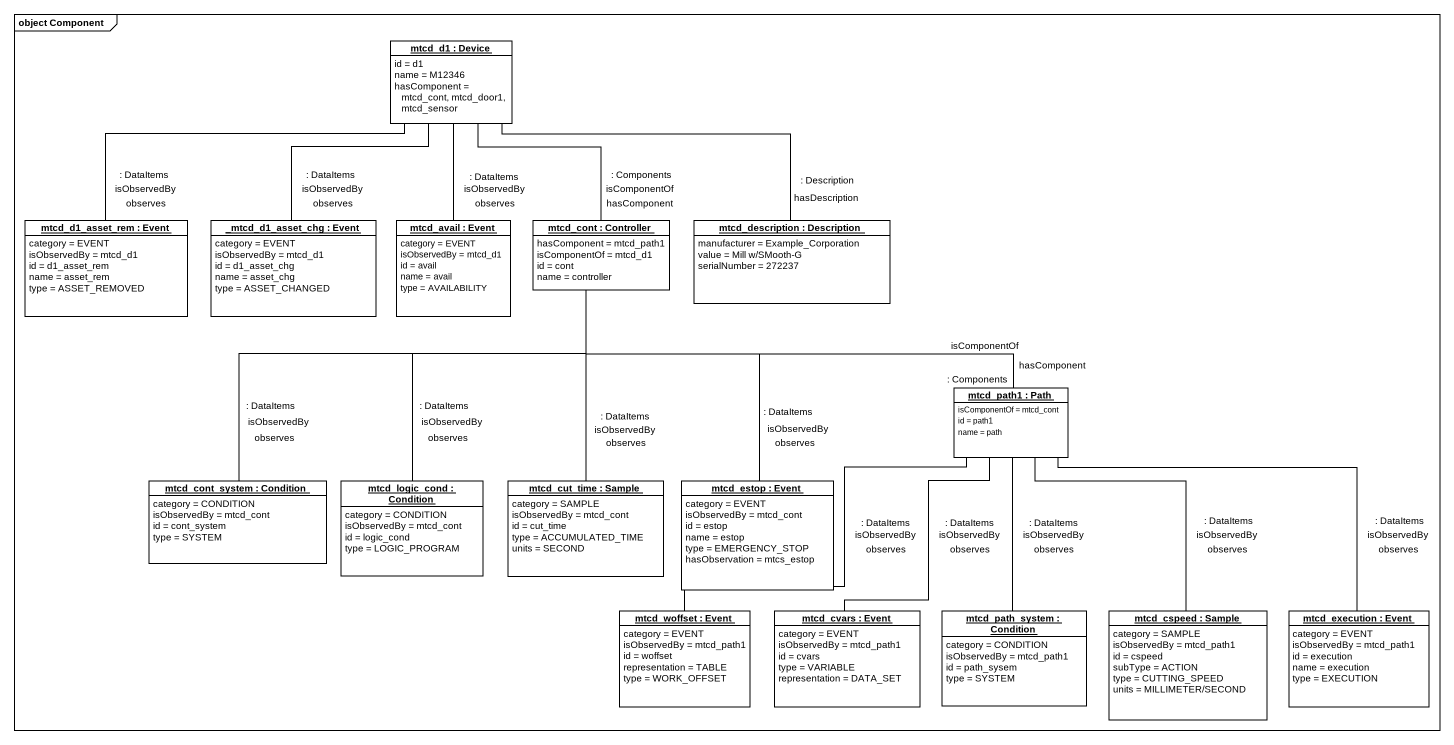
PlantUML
@startuml
mainframe object Component
hide circle
hide empty members
object "mtcd_d1 : Device" as mtcd_d1 {
  id = d1
  name = M12346
  hasComponent = mtcd_cont, mtcd_door1, mtcd_sensor
}
object "mtcd_d1_asset_rem : Event" as mtcd_d1_asset_rem {
  category = EVENT
  isObservedBy = mtcd_d1
  id = d1_asset_rem
  name = asset_rem
  type = ASSET_REMOVED
}
object "_mtcd_d1_asset_chg : Event" as mtcd_d1_asset_chg {
  category = EVENT
  isObservedBy = mtcd_d1
  id = d1_asset_chg
  name = asset_chg
  type = ASSET_CHANGED
}
object "mtcd_avail : Event" as mtcd_avail {
  category = EVENT
  isObservedBy = mtcd_d1
  id = avail
  name = avail
  type = AVAILABILITY
}
object "mtcd_cont : Controller" as mtcd_cont {
  hasComponent = mtcd_path1
  isComponentOf = mtcd_d1
  id = cont
  name = controller
}
object "mtcd_description : Description" as mtcd_description {
  manufacturer = Example_Corporation
  value = Mill w/SMooth-G
  serialNumber = 272237
}
object "mtcd_path1 : Path" as mtcd_path1 {
  isComponentOf = mtcd_cont
  id = path1
  name = path
}
object "mtcd_cont_system : Condition" as mtcd_cont_system {
  category = CONDITION
  isObservedBy = mtcd_cont
  id = cont_system
  type = SYSTEM
}
object "mtcd_logic_cond : Condition" as mtcd_logic_cond {
  category = CONDITION
  isObservedBy = mtcd_cont
  id = logic_cond
  type = LOGIC_PROGRAM
}
object "mtcd_cut_time : Sample" as mtcd_cut_time {
  category = SAMPLE
  isObservedBy = mtcd_cont
  id = cut_time
  type = ACCUMULATED_TIME
  units = SECOND
}
object "mtcd_estop : Event" as mtcd_estop {
  category = EVENT
  isObservedBy = mtcd_cont
  id = estop
  name = estop
  type = EMERGENCY_STOP
  hasObservation = mtcs_estop
}
object "mtcd_woffset : Event" as mtcd_woffset {
  category = EVENT
  isObservedBy = mtcd_path1
  id = woffset
  representation = TABLE
  type = WORK_OFFSET
}
object "mtcd_cvars : Event" as mtcd_cvars {
  category = EVENT
  isObservedBy = mtcd_path1
  id = cvars
  type = VARIABLE
  representation = DATA_SET
}
object "mtcd_path_system : Condition" as mtcd_path_system {
  category = CONDITION
  isObservedBy = mtcd_path1
  id = path_sysem
  type = SYSTEM
}
object "mtcd_cspeed : Sample" as mtcd_cspeed {
  category = SAMPLE
  isObservedBy = mtcd_path1
  id = cspeed
  subType = ACTION
  type = CUTTING_SPEED
  units = MILLIMETER/SECOND
}
object "mtcd_execution : Event" as mtcd_execution {
  category = EVENT
  isObservedBy = mtcd_path1
  id = execution
  name = execution
  type = EXECUTION
}
mtcd_d1 -left- mtcd_d1_asset_rem : : DataItems\nisObservedBy\nobserves
mtcd_d1 -- mtcd_d1_asset_chg : : DataItems\nisObservedBy\nobserves
mtcd_d1 -- mtcd_avail : : DataItems\nisObservedBy\nobserves
mtcd_d1 -- mtcd_cont : : Components\nisComponentOf\nhasComponent
mtcd_d1 -right- mtcd_description : : Description\nhasDescription
mtcd_cont -right- mtcd_path1 : isComponentOf\nhasComponent\n: Components
mtcd_cont -- mtcd_cont_system : : DataItems\nisObservedBy\nobserves
mtcd_cont -- mtcd_logic_cond : : DataItems\nisObservedBy\nobserves
mtcd_cont -- mtcd_cut_time : : DataItems\nisObservedBy\nobserves
mtcd_cont -- mtcd_estop : : DataItems\nisObservedBy\nobserves
mtcd_path1 -- mtcd_woffset : : DataItems\nisObservedBy\nobserves
mtcd_path1 -- mtcd_cvars : : DataItems\nisObservedBy\nobserves
mtcd_path1 -- mtcd_path_system : : DataItems\nisObservedBy\nobserves
mtcd_path1 -- mtcd_cspeed : : DataItems\nisObservedBy\nobserves
mtcd_path1 -- mtcd_execution : : DataItems\nisObservedBy\nobserves
@enduml
